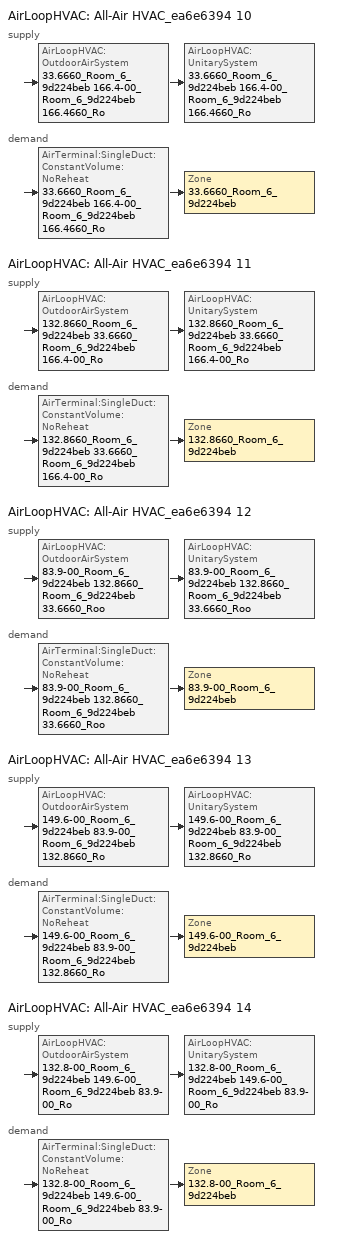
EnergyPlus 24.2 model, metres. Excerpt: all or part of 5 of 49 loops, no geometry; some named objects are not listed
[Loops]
AirLoopHVAC 'All-Air HVAC_ea6e6394 10'
 supply: AirLoopHVAC:OutdoorAirSystem '33.6660_Room_6_9d224beb 166.4-00_Room_6_9d224beb 166.4660_Room_6_9d224beb 116660_Room_6_9d224beb 000_Room_6_9d224beb 183.1-00_Room_6_9d224beb 199.9-00_Room_6_9d224beb 67.1660_Room_6_9d224beb 50.4-00_Room_6_9d224beb 199.9660_Room_6_9d224beb 33.6-00_Room_6_9d224beb PSZ-AC OA System' > AirLoopHVAC:UnitarySystem '33.6660_Room_6_9d224beb 166.4-00_Room_6_9d224beb 166.4660_Room_6_9d224beb 116660_Room_6_9d224beb 000_Room_6_9d224beb 183.1-00_Room_6_9d224beb 199.9-00_Room_6_9d224beb 67.1660_Room_6_9d224beb 50.4-00_Room_6_9d224beb 199.9660_Room_6_9d224beb 33.6-00_Room_6_9d224beb PSZ-AC Unitary AC'
 demand: AirTerminal:SingleDuct:ConstantVolume:NoReheat '33.6660_Room_6_9d224beb 166.4-00_Room_6_9d224beb 166.4660_Room_6_9d224beb 116660_Room_6_9d224beb 000_Room_6_9d224beb 183.1-00_Room_6_9d224beb 199.9-00_Room_6_9d224beb 67.1660_Room_6_9d224beb 50.4-00_Room_6_9d224beb 199.9660_Room_6_9d224beb 33.6-00_Room_6_9d224beb PSZ-AC Diffuser' > Zone '33.6660_Room_6_9d224beb'
AirLoopHVAC 'All-Air HVAC_ea6e6394 11'
 supply: AirLoopHVAC:OutdoorAirSystem '132.8660_Room_6_9d224beb 33.6660_Room_6_9d224beb 166.4-00_Room_6_9d224beb 166.4660_Room_6_9d224beb 116660_Room_6_9d224beb 000_Room_6_9d224beb 183.1-00_Room_6_9d224beb 199.9-00_Room_6_9d224beb 67.1660_Room_6_9d224beb 50.4-00_Room_6_9d224beb 199.9660_Room_6_9d224beb 33.6-00_Room_6_9d224beb PSZ-AC OA System' > AirLoopHVAC:UnitarySystem '132.8660_Room_6_9d224beb 33.6660_Room_6_9d224beb 166.4-00_Room_6_9d224beb 166.4660_Room_6_9d224beb 116660_Room_6_9d224beb 000_Room_6_9d224beb 183.1-00_Room_6_9d224beb 199.9-00_Room_6_9d224beb 67.1660_Room_6_9d224beb 50.4-00_Room_6_9d224beb 199.9660_Room_6_9d224beb 33.6-00_Room_6_9d224beb PSZ-AC Unitary AC'
 demand: AirTerminal:SingleDuct:ConstantVolume:NoReheat '132.8660_Room_6_9d224beb 33.6660_Room_6_9d224beb 166.4-00_Room_6_9d224beb 166.4660_Room_6_9d224beb 116660_Room_6_9d224beb 000_Room_6_9d224beb 183.1-00_Room_6_9d224beb 199.9-00_Room_6_9d224beb 67.1660_Room_6_9d224beb 50.4-00_Room_6_9d224beb 199.9660_Room_6_9d224beb 33.6-00_Room_6_9d224beb PSZ-AC Diffuser' > Zone '132.8660_Room_6_9d224beb'
AirLoopHVAC 'All-Air HVAC_ea6e6394 12'
 supply: AirLoopHVAC:OutdoorAirSystem '83.9-00_Room_6_9d224beb 132.8660_Room_6_9d224beb 33.6660_Room_6_9d224beb 166.4-00_Room_6_9d224beb 166.4660_Room_6_9d224beb 116660_Room_6_9d224beb 000_Room_6_9d224beb 183.1-00_Room_6_9d224beb 199.9-00_Room_6_9d224beb 67.1660_Room_6_9d224beb 50.4-00_Room_6_9d224beb 199.9660_Room_6_9d224beb 33.6-00_Room_6_9d224beb PSZ-AC OA System' > AirLoopHVAC:UnitarySystem '83.9-00_Room_6_9d224beb 132.8660_Room_6_9d224beb 33.6660_Room_6_9d224beb 166.4-00_Room_6_9d224beb 166.4660_Room_6_9d224beb 116660_Room_6_9d224beb 000_Room_6_9d224beb 183.1-00_Room_6_9d224beb 199.9-00_Room_6_9d224beb 67.1660_Room_6_9d224beb 50.4-00_Room_6_9d224beb 199.9660_Room_6_9d224beb 33.6-00_Room_6_9d224beb PSZ-AC Unitary AC'
 demand: AirTerminal:SingleDuct:ConstantVolume:NoReheat '83.9-00_Room_6_9d224beb 132.8660_Room_6_9d224beb 33.6660_Room_6_9d224beb 166.4-00_Room_6_9d224beb 166.4660_Room_6_9d224beb 116660_Room_6_9d224beb 000_Room_6_9d224beb 183.1-00_Room_6_9d224beb 199.9-00_Room_6_9d224beb 67.1660_Room_6_9d224beb 50.4-00_Room_6_9d224beb 199.9660_Room_6_9d224beb 33.6-00_Room_6_9d224beb PSZ-AC Diffuser' > Zone '83.9-00_Room_6_9d224beb'
AirLoopHVAC 'All-Air HVAC_ea6e6394 13'
 supply: AirLoopHVAC:OutdoorAirSystem '149.6-00_Room_6_9d224beb 83.9-00_Room_6_9d224beb 132.8660_Room_6_9d224beb 33.6660_Room_6_9d224beb 166.4-00_Room_6_9d224beb 166.4660_Room_6_9d224beb 116660_Room_6_9d224beb 000_Room_6_9d224beb 183.1-00_Room_6_9d224beb 199.9-00_Room_6_9d224beb 67.1660_Room_6_9d224beb 50.4-00_Room_6_9d224beb 199.9660_Room_6_9d224beb 33.6-00_Room_6_9d224beb PSZ-AC OA System' > AirLoopHVAC:UnitarySystem '149.6-00_Room_6_9d224beb 83.9-00_Room_6_9d224beb 132.8660_Room_6_9d224beb 33.6660_Room_6_9d224beb 166.4-00_Room_6_9d224beb 166.4660_Room_6_9d224beb 116660_Room_6_9d224beb 000_Room_6_9d224beb 183.1-00_Room_6_9d224beb 199.9-00_Room_6_9d224beb 67.1660_Room_6_9d224beb 50.4-00_Room_6_9d224beb 199.9660_Room_6_9d224beb 33.6-00_Room_6_9d224beb PSZ-AC Unitary AC'
 demand: AirTerminal:SingleDuct:ConstantVolume:NoReheat '149.6-00_Room_6_9d224beb 83.9-00_Room_6_9d224beb 132.8660_Room_6_9d224beb 33.6660_Room_6_9d224beb 166.4-00_Room_6_9d224beb 166.4660_Room_6_9d224beb 116660_Room_6_9d224beb 000_Room_6_9d224beb 183.1-00_Room_6_9d224beb 199.9-00_Room_6_9d224beb 67.1660_Room_6_9d224beb 50.4-00_Room_6_9d224beb 199.9660_Room_6_9d224beb 33.6-00_Room_6_9d224beb PSZ-AC Diffuser' > Zone '149.6-00_Room_6_9d224beb'
AirLoopHVAC 'All-Air HVAC_ea6e6394 14'
 supply: AirLoopHVAC:OutdoorAirSystem '132.8-00_Room_6_9d224beb 149.6-00_Room_6_9d224beb 83.9-00_Room_6_9d224beb 132.8660_Room_6_9d224beb 33.6660_Room_6_9d224beb 166.4-00_Room_6_9d224beb 166.4660_Room_6_9d224beb 116660_Room_6_9d224beb 000_Room_6_9d224beb 183.1-00_Room_6_9d224beb 199.9-00_Room_6_9d224beb 67.1660_Room_6_9d224beb 50.4-00_Room_6_9d224beb 199.9660_Room_6_9d224beb 33.6-00_Room_6_9d224beb PSZ-AC OA System' > AirLoopHVAC:UnitarySystem '132.8-00_Room_6_9d224beb 149.6-00_Room_6_9d224beb 83.9-00_Room_6_9d224beb 132.8660_Room_6_9d224beb 33.6660_Room_6_9d224beb 166.4-00_Room_6_9d224beb 166.4660_Room_6_9d224beb 116660_Room_6_9d224beb 000_Room_6_9d224beb 183.1-00_Room_6_9d224beb 199.9-00_Room_6_9d224beb 67.1660_Room_6_9d224beb 50.4-00_Room_6_9d224beb 199.9660_Room_6_9d224beb 33.6-00_Room_6_9d224beb PSZ-AC Unitary AC'
 demand: AirTerminal:SingleDuct:ConstantVolume:NoReheat '132.8-00_Room_6_9d224beb 149.6-00_Room_6_9d224beb 83.9-00_Room_6_9d224beb 132.8660_Room_6_9d224beb 33.6660_Room_6_9d224beb 166.4-00_Room_6_9d224beb 166.4660_Room_6_9d224beb 116660_Room_6_9d224beb 000_Room_6_9d224beb 183.1-00_Room_6_9d224beb 199.9-00_Room_6_9d224beb 67.1660_Room_6_9d224beb 50.4-00_Room_6_9d224beb 199.9660_Room_6_9d224beb 33.6-00_Room_6_9d224beb PSZ-AC Diffuser' > Zone '132.8-00_Room_6_9d224beb'
[ZoneControl:Thermostat] Temperature Difference Between Cutout And Setpoint {deltaC}=0
Name | Zone or ZoneList | Control Type Schedule | Control 1
132.8-00_Room_6_9d224beb Thermostat | 132.8-00_Room_6_9d224beb | 132.8-00_Room_6_9d224beb Thermostat Schedule | Setpoint_bbafeea7..132.8-00_Room_6_9d224beb
132.8660_Room_6_9d224beb Thermostat | 132.8660_Room_6_9d224beb | 132.8660_Room_6_9d224beb Thermostat Schedule | Setpoint_bbafeea7..132.8660_Room_6_9d224beb
149.6-00_Room_6_9d224beb Thermostat | 149.6-00_Room_6_9d224beb | 149.6-00_Room_6_9d224beb Thermostat Schedule | Setpoint_bbafeea7..149.6-00_Room_6_9d224beb
33.6660_Room_6_9d224beb Thermostat | 33.6660_Room_6_9d224beb | 33.6660_Room_6_9d224beb Thermostat Schedule | Setpoint_bbafeea7..33.6660_Room_6_9d224beb
83.9-00_Room_6_9d224beb Thermostat | 83.9-00_Room_6_9d224beb | 83.9-00_Room_6_9d224beb Thermostat Schedule | Setpoint_bbafeea7..83.9-00_Room_6_9d224beb
[ThermostatSetpoint:DualSetpoint] Heating Setpoint Temperature Schedule=17_heating_sch; Cooling Setpoint Temperature Schedule=17_cooling_sch
Setpoint_bbafeea7..132.8-00_Room_6_9d224beb; Setpoint_bbafeea7..132.8660_Room_6_9d224beb; Setpoint_bbafeea7..149.6-00_Room_6_9d224beb; Setpoint_bbafeea7..33.6660_Room_6_9d224beb; Setpoint_bbafeea7..83.9-00_Room_6_9d224beb
[AirTerminal:SingleDuct:ConstantVolume:NoReheat] Availability Schedule=Always On Discrete; Maximum Air Flow Rate {m3/s}=AutoSize
132.8-00_Room_6_9d224beb 149.6-00_Room_6_9d224beb 83.9-00_Room_6_9d224beb 132.8660_Room_6_9d224beb 33.6660_Room_6_9d224beb 166.4-00_Room_6_9d224beb 166.4660_Room_6_9d224beb 116660_Room_6_9d224beb 000_Room_6_9d224beb 183.1-00_Room_6_9d224beb 199.9-00_Room_6_9d224beb 67.1660_Room_6_9d224beb 50.4-00_Room_6_9d224beb 199.9660_Room_6_9d224beb 33.6-00_Room_6_9d224beb PSZ-AC Diffuser; 132.8660_Room_6_9d224beb 33.6660_Room_6_9d224beb 166.4-00_Room_6_9d224beb 166.4660_Room_6_9d224beb 116660_Room_6_9d224beb 000_Room_6_9d224beb 183.1-00_Room_6_9d224beb 199.9-00_Room_6_9d224beb 67.1660_Room_6_9d224beb 50.4-00_Room_6_9d224beb 199.9660_Room_6_9d224beb 33.6-00_Room_6_9d224beb PSZ-AC Diffuser; 149.6-00_Room_6_9d224beb 83.9-00_Room_6_9d224beb 132.8660_Room_6_9d224beb 33.6660_Room_6_9d224beb 166.4-00_Room_6_9d224beb 166.4660_Room_6_9d224beb 116660_Room_6_9d224beb 000_Room_6_9d224beb 183.1-00_Room_6_9d224beb 199.9-00_Room_6_9d224beb 67.1660_Room_6_9d224beb 50.4-00_Room_6_9d224beb 199.9660_Room_6_9d224beb 33.6-00_Room_6_9d224beb PSZ-AC Diffuser; 33.6660_Room_6_9d224beb 166.4-00_Room_6_9d224beb 166.4660_Room_6_9d224beb 116660_Room_6_9d224beb 000_Room_6_9d224beb 183.1-00_Room_6_9d224beb 199.9-00_Room_6_9d224beb 67.1660_Room_6_9d224beb 50.4-00_Room_6_9d224beb 199.9660_Room_6_9d224beb 33.6-00_Room_6_9d224beb PSZ-AC Diffuser; 83.9-00_Room_6_9d224beb 132.8660_Room_6_9d224beb 33.6660_Room_6_9d224beb 166.4-00_Room_6_9d224beb 166.4660_Room_6_9d224beb 116660_Room_6_9d224beb 000_Room_6_9d224beb 183.1-00_Room_6_9d224beb 199.9-00_Room_6_9d224beb 67.1660_Room_6_9d224beb 50.4-00_Room_6_9d224beb 199.9660_Room_6_9d224beb 33.6-00_Room_6_9d224beb PSZ-AC Diffuser
[Zone equipment]
132.8-00_Room_6_9d224beb: 132.8-00_Room_6_9d224beb 149.6-00_Room_6_9d224beb 83.9-00_Room_6_9d224beb 132.8660_Room_6_9d224beb 33.6660_Room_6_9d224beb 166.4-00_Room_6_9d224beb 166.4660_Room_6_9d224beb 116660_Room_6_9d224beb 000_Room_6_9d224beb 183.1-00_Room_6_9d224beb 199.9-00_Room_6_9d224beb 67.1660_Room_6_9d224beb 50.4-00_Room_6_9d224beb 199.9660_Room_6_9d224beb 33.6-00_Room_6_9d224beb PSZ-AC Diffuser
132.8660_Room_6_9d224beb: 132.8660_Room_6_9d224beb 33.6660_Room_6_9d224beb 166.4-00_Room_6_9d224beb 166.4660_Room_6_9d224beb 116660_Room_6_9d224beb 000_Room_6_9d224beb 183.1-00_Room_6_9d224beb 199.9-00_Room_6_9d224beb 67.1660_Room_6_9d224beb 50.4-00_Room_6_9d224beb 199.9660_Room_6_9d224beb 33.6-00_Room_6_9d224beb PSZ-AC Diffuser
149.6-00_Room_6_9d224beb: 149.6-00_Room_6_9d224beb 83.9-00_Room_6_9d224beb 132.8660_Room_6_9d224beb 33.6660_Room_6_9d224beb 166.4-00_Room_6_9d224beb 166.4660_Room_6_9d224beb 116660_Room_6_9d224beb 000_Room_6_9d224beb 183.1-00_Room_6_9d224beb 199.9-00_Room_6_9d224beb 67.1660_Room_6_9d224beb 50.4-00_Room_6_9d224beb 199.9660_Room_6_9d224beb 33.6-00_Room_6_9d224beb PSZ-AC Diffuser
33.6660_Room_6_9d224beb: 33.6660_Room_6_9d224beb 166.4-00_Room_6_9d224beb 166.4660_Room_6_9d224beb 116660_Room_6_9d224beb 000_Room_6_9d224beb 183.1-00_Room_6_9d224beb 199.9-00_Room_6_9d224beb 67.1660_Room_6_9d224beb 50.4-00_Room_6_9d224beb 199.9660_Room_6_9d224beb 33.6-00_Room_6_9d224beb PSZ-AC Diffuser
83.9-00_Room_6_9d224beb: 83.9-00_Room_6_9d224beb 132.8660_Room_6_9d224beb 33.6660_Room_6_9d224beb 166.4-00_Room_6_9d224beb 166.4660_Room_6_9d224beb 116660_Room_6_9d224beb 000_Room_6_9d224beb 183.1-00_Room_6_9d224beb 199.9-00_Room_6_9d224beb 67.1660_Room_6_9d224beb 50.4-00_Room_6_9d224beb 199.9660_Room_6_9d224beb 33.6-00_Room_6_9d224beb PSZ-AC Diffuser
[Sizing:Zone] Zone Cooling Design Supply Air Temperature Input Method=SupplyAirTemperature; Zone Cooling Design Supply Air Temperature {C}=12.7778; Zone Cooling Design Supply Air Temperature Difference {deltaC}=11.11; Zone Heating Design Supply Air Temperature Input Method=SupplyAirTemperature; Zone Heating Design Supply Air Temperature {C}=50; Zone Heating Design Supply Air Temperature Difference {deltaC}=11.11; Zone Cooling Design Supply Air Humidity Ratio {kgWater/kgDryAir}=0.0085; Zone Heating Design Supply Air Humidity Ratio {kgWater/kgDryAir}=0.008; Cooling Design Air Flow Method=DesignDay; Cooling Design Air Flow Rate {m3/s}=0; Cooling Minimum Air Flow per Zone Floor Area {m3/s-m2}=0.000762; Cooling Minimum Air Flow {m3/s}=0; Cooling Minimum Air Flow Fraction=0; Heating Design Air Flow Method=DesignDay; Heating Design Air Flow Rate {m3/s}=0; Heating Maximum Air Flow per Zone Floor Area {m3/s-m2}=0.002032; Heating Maximum Air Flow {m3/s}=0.141576; Heating Maximum Air Flow Fraction=0.3; Account for Dedicated Outdoor Air System=No; Zone Load Sizing Method=Sensible Load Only No Latent Load; Zone Latent Cooling Design Supply Air Humidity Ratio Input Method=HumidityRatioDifference; Zone Cooling Design Supply Air Humidity Ratio Difference {kgWater/kgDryAir}=0.005; Zone Latent Heating Design Supply Air Humidity Ratio Input Method=HumidityRatioDifference; Zone Humidification Design Supply Air Humidity Ratio Difference {kgWater/kgDryAir}=0.005; Type of Space Sum to Use=Coincident
Name | Design Specification Outdoor Air Object
132.8-00_Room_6_9d224beb | 132.8-00_Room_6_9d224beb DSOA Space List
132.8660_Room_6_9d224beb | 132.8660_Room_6_9d224beb DSOA Space List
149.6-00_Room_6_9d224beb | 149.6-00_Room_6_9d224beb DSOA Space List
33.6660_Room_6_9d224beb | 33.6660_Room_6_9d224beb DSOA Space List
83.9-00_Room_6_9d224beb | 83.9-00_Room_6_9d224beb DSOA Space List
[Controller:MechanicalVentilation] Availability Schedule=D_ResNatVentOnCZ01_Yr; Demand Controlled Ventilation=No; System Outdoor Air Method=ZoneSum; Design Specification Outdoor Air Object Name 1=Ventilation_be4b2928
Name | Zone or ZoneList Name 1
Controller Mechanical Ventilation 15 | 132.8-00_Room_6_9d224beb
Controller Mechanical Ventilation 12 | 132.8660_Room_6_9d224beb
Controller Mechanical Ventilation 14 | 149.6-00_Room_6_9d224beb
Controller Mechanical Ventilation 11 | 33.6660_Room_6_9d224beb
Controller Mechanical Ventilation 13 | 83.9-00_Room_6_9d224beb
[DesignSpecification:OutdoorAir]
Ventilation_be4b2928: Outdoor Air Method=Sum; Outdoor Air Flow per Person {m3/s-person}=0; Outdoor Air Flow per Zone Floor Area {m3/s-m2}=0; Outdoor Air Flow per Zone {m3/s}=0.02831; Outdoor Air Flow Air Changes per Hour {1/hr}=0; Outdoor Air Schedule=D_ResNatVentOnCZ01_Yr
[DesignSpecification:OutdoorAir:SpaceList] Space Design Specification Outdoor Air Object Name 1=Ventilation_be4b2928
Name | Space Name 1
132.8-00_Room_6_9d224beb DSOA Space List | 132.8-00_Room_6_9d224beb_Space
132.8660_Room_6_9d224beb DSOA Space List | 132.8660_Room_6_9d224beb_Space
149.6-00_Room_6_9d224beb DSOA Space List | 149.6-00_Room_6_9d224beb_Space
33.6660_Room_6_9d224beb DSOA Space List | 33.6660_Room_6_9d224beb_Space
83.9-00_Room_6_9d224beb DSOA Space List | 83.9-00_Room_6_9d224beb_Space
[AirLoopHVAC] Design Supply Air Flow Rate {m3/s}=AutoSize; Design Return Air Flow Fraction of Supply Air Flow=1
All-Air HVAC_ea6e6394 10; All-Air HVAC_ea6e6394 11; All-Air HVAC_ea6e6394 12; All-Air HVAC_ea6e6394 13; All-Air HVAC_ea6e6394 14
[Sizing:System] Type of Load to Size On=Sensible; Design Outdoor Air Flow Rate {m3/s}=Autosize; Central Heating Maximum System Air Flow Ratio=1; Preheat Design Temperature {C}=7.22222; Preheat Design Humidity Ratio {kgWater/kgDryAir}=0.008; Precool Design Temperature {C}=12.7778; Precool Design Humidity Ratio {kgWater/kgDryAir}=0.008; Central Cooling Design Supply Air Temperature {C}=12.7778; Central Heating Design Supply Air Temperature {C}=50; Type of Zone Sum to Use=Coincident; 100% Outdoor Air in Cooling=No; 100% Outdoor Air in Heating=No; Central Cooling Design Supply Air Humidity Ratio {kgWater/kgDryAir}=0.0085; Central Heating Design Supply Air Humidity Ratio {kgWater/kgDryAir}=0.008; Cooling Supply Air Flow Rate Method=DesignDay; Cooling Supply Air Flow Rate {m3/s}=0; Cooling Supply Air Flow Rate Per Floor Area {m3/s-m2}=0.00996765; Cooling Fraction of Autosized Cooling Supply Air Flow Rate=1; Cooling Supply Air Flow Rate Per Unit Cooling Capacity {m3/s-W}=3.94755e-05; Heating Supply Air Flow Rate Method=DesignDay; Heating Supply Air Flow Rate {m3/s}=0; Heating Supply Air Flow Rate Per Floor Area {m3/s-m2}=0.00996765; Heating Fraction of Autosized Heating Supply Air Flow Rate=1; Heating Fraction of Autosized Cooling Supply Air Flow Rate=1; Heating Supply Air Flow Rate Per Unit Heating Capacity {m3/s-W}=3.15882e-05; System Outdoor Air Method=ZoneSum; Zone Maximum Outdoor Air Fraction=1; Cooling Design Capacity Method=CoolingDesignCapacity; Cooling Design Capacity {W}=Autosize; Cooling Design Capacity Per Floor Area {W/m2}=234.7; Fraction of Autosized Cooling Design Capacity=1; Heating Design Capacity Method=HeatingDesignCapacity; Heating Design Capacity {W}=Autosize; Heating Design Capacity Per Floor Area {W/m2}=157; Fraction of Autosized Heating Design Capacity=1; Central Cooling Capacity Control Method=OnOff; Occupant Diversity=Autosize
All-Air HVAC_ea6e6394 10; All-Air HVAC_ea6e6394 11; All-Air HVAC_ea6e6394 12; All-Air HVAC_ea6e6394 13; All-Air HVAC_ea6e6394 14
[Controller:OutdoorAir] Minimum Outdoor Air Flow Rate {m3/s}=Autosize; Maximum Outdoor Air Flow Rate {m3/s}=Autosize; Economizer Control Type=NoEconomizer; Economizer Control Action Type=ModulateFlow; Economizer Maximum Limit Dry-Bulb Temperature {C}=28; Economizer Maximum Limit Enthalpy {J/kg}=64000; Lockout Type=NoLockout; Minimum Limit Type=FixedMinimum; Minimum Outdoor Air Schedule=D_ResNatVentOnCZ01_Yr; High Humidity Control=No; High Humidity Outdoor Air Flow Ratio=1; Control High Indoor Humidity Based on Outdoor Humidity Ratio=Yes; Heat Recovery Bypass Control Type=BypassWhenWithinEconomizerLimits; Economizer Operation Staging=InterlockedWithMechanicalCooling
Name | Mechanical Ventilation Controller
33.6660_Room_6_9d224beb 166.4-00_Room_6_9d224beb 166.4660_Room_6_9d224beb 116660_Room_6_9d224beb 000_Room_6_9d224beb 183.1-00_Room_6_9d224beb 199.9-00_Room_6_9d224beb 67.1660_Room_6_9d224beb 50.4-00_Room_6_9d224beb 199.9660_Room_6_9d224beb 33.6-00_Room_6_9d224beb PSZ-AC OA System Controller | Controller Mechanical Ventilation 11
132.8660_Room_6_9d224beb 33.6660_Room_6_9d224beb 166.4-00_Room_6_9d224beb 166.4660_Room_6_9d224beb 116660_Room_6_9d224beb 000_Room_6_9d224beb 183.1-00_Room_6_9d224beb 199.9-00_Room_6_9d224beb 67.1660_Room_6_9d224beb 50.4-00_Room_6_9d224beb 199.9660_Room_6_9d224beb 33.6-00_Room_6_9d224beb PSZ-AC OA System Controller | Controller Mechanical Ventilation 12
83.9-00_Room_6_9d224beb 132.8660_Room_6_9d224beb 33.6660_Room_6_9d224beb 166.4-00_Room_6_9d224beb 166.4660_Room_6_9d224beb 116660_Room_6_9d224beb 000_Room_6_9d224beb 183.1-00_Room_6_9d224beb 199.9-00_Room_6_9d224beb 67.1660_Room_6_9d224beb 50.4-00_Room_6_9d224beb 199.9660_Room_6_9d224beb 33.6-00_Room_6_9d224beb PSZ-AC OA System Controller | Controller Mechanical Ventilation 13
149.6-00_Room_6_9d224beb 83.9-00_Room_6_9d224beb 132.8660_Room_6_9d224beb 33.6660_Room_6_9d224beb 166.4-00_Room_6_9d224beb 166.4660_Room_6_9d224beb 116660_Room_6_9d224beb 000_Room_6_9d224beb 183.1-00_Room_6_9d224beb 199.9-00_Room_6_9d224beb 67.1660_Room_6_9d224beb 50.4-00_Room_6_9d224beb 199.9660_Room_6_9d224beb 33.6-00_Room_6_9d224beb PSZ-AC OA System Controller | Controller Mechanical Ventilation 14
132.8-00_Room_6_9d224beb 149.6-00_Room_6_9d224beb 83.9-00_Room_6_9d224beb 132.8660_Room_6_9d224beb 33.6660_Room_6_9d224beb 166.4-00_Room_6_9d224beb 166.4660_Room_6_9d224beb 116660_Room_6_9d224beb 000_Room_6_9d224beb 183.1-00_Room_6_9d224beb 199.9-00_Room_6_9d224beb 67.1660_Room_6_9d224beb 50.4-00_Room_6_9d224beb 199.9660_Room_6_9d224beb 33.6-00_Room_6_9d224beb PSZ-AC OA System Controller | Controller Mechanical Ventilation 15
[SetpointManager:MixedAir] Control Variable=Temperature
Name | Setpoint Node or NodeList
All-Air HVAC_ea6e6394 10 Mixed Air Node OS Default SPM | All-Air HVAC_ea6e6394 10 Mixed Air Node
All-Air HVAC_ea6e6394 11 Mixed Air Node OS Default SPM | All-Air HVAC_ea6e6394 11 Mixed Air Node
All-Air HVAC_ea6e6394 12 Mixed Air Node OS Default SPM | All-Air HVAC_ea6e6394 12 Mixed Air Node
All-Air HVAC_ea6e6394 13 Mixed Air Node OS Default SPM | All-Air HVAC_ea6e6394 13 Mixed Air Node
All-Air HVAC_ea6e6394 14 Mixed Air Node OS Default SPM | All-Air HVAC_ea6e6394 14 Mixed Air Node
[AirLoopHVAC:UnitarySystem] Control Type=Load; Dehumidification Control Type=None; Availability Schedule=Always On Discrete; Fan Placement=DrawThrough; Supply Air Fan Operating Mode Schedule=Always On Discrete; DX Heating Coil Sizing Ratio=1; Use DOAS DX Cooling Coil=No; Minimum Supply Air Temperature {C}=2; Latent Load Control=SensibleOnlyLoadControl; Cooling Supply Air Flow Rate Method=SupplyAirFlowRate; Cooling Supply Air Flow Rate {m3/s}=Autosize; Heating Supply Air Flow Rate Method=SupplyAirFlowRate; Heating Supply Air Flow Rate {m3/s}=Autosize; No Load Supply Air Flow Rate Method=None; No Load Supply Air Flow Rate Control Set To Low Speed=Yes; Maximum Supply Air Temperature {C}=80; Maximum Outdoor Dry-Bulb Temperature for Supplemental Heater Operation {C}=21; Ancillary On-Cycle Electric Power {W}=0; Ancillary Off-Cycle Electric Power {W}=0
Name | Controlling Zone or Thermostat Location | Supply Fan | Heating Coil | Cooling Coil | Supplemental Heating Coil
33.6660_Room_6_9d224beb 166.4-00_Room_6_9d224beb 166.4660_Room_6_9d224beb 116660_Room_6_9d224beb 000_Room_6_9d224beb 183.1-00_Room_6_9d224beb 199.9-00_Room_6_9d224beb 67.1660_Room_6_9d224beb 50.4-00_Room_6_9d224beb 199.9660_Room_6_9d224beb 33.6-00_Room_6_9d224beb PSZ-AC Unitary AC | 33.6660_Room_6_9d224beb | 33.6660_Room_6_9d224beb 166.4-00_Room_6_9d224beb 166.4660_Room_6_9d224beb 116660_Room_6_9d224beb 000_Room_6_9d224beb 183.1-00_Room_6_9d224beb 199.9-00_Room_6_9d224beb 67.1660_Room_6_9d224beb 50.4-00_Room_6_9d224beb 199.9660_Room_6_9d224beb 33.6-00_Room_6_9d224beb PSZ-AC Fan | 33.6660_Room_6_9d224beb 166.4-00_Room_6_9d224beb 166.4660_Room_6_9d224beb 116660_Room_6_9d224beb 000_Room_6_9d224beb 183.1-00_Room_6_9d224beb 199.9-00_Room_6_9d224beb 67.1660_Room_6_9d224beb 50.4-00_Room_6_9d224beb 199.9660_Room_6_9d224beb 33.6-00_Room_6_9d224beb PSZ-AC Electric Htg Coil | 33.6660_Room_6_9d224beb 166.4-00_Room_6_9d224beb 166.4660_Room_6_9d224beb 116660_Room_6_9d224beb 000_Room_6_9d224beb 183.1-00_Room_6_9d224beb 199.9-00_Room_6_9d224beb 67.1660_Room_6_9d224beb 50.4-00_Room_6_9d224beb 199.9660_Room_6_9d224beb 33.6-00_Room_6_9d224beb PSZ-AC 1spd DX AC Clg Coil | 33.6660_Room_6_9d224beb 166.4-00_Room_6_9d224beb 166.4660_Room_6_9d224beb 116660_Room_6_9d224beb 000_Room_6_9d224beb 183.1-00_Room_6_9d224beb 199.9-00_Room_6_9d224beb 67.1660_Room_6_9d224beb 50.4-00_Room_6_9d224beb 199.9660_Room_6_9d224beb 33.6-00_Room_6_9d224beb PSZ-AC No Heat
132.8660_Room_6_9d224beb 33.6660_Room_6_9d224beb 166.4-00_Room_6_9d224beb 166.4660_Room_6_9d224beb 116660_Room_6_9d224beb 000_Room_6_9d224beb 183.1-00_Room_6_9d224beb 199.9-00_Room_6_9d224beb 67.1660_Room_6_9d224beb 50.4-00_Room_6_9d224beb 199.9660_Room_6_9d224beb 33.6-00_Room_6_9d224beb PSZ-AC Unitary AC | 132.8660_Room_6_9d224beb | 132.8660_Room_6_9d224beb 33.6660_Room_6_9d224beb 166.4-00_Room_6_9d224beb 166.4660_Room_6_9d224beb 116660_Room_6_9d224beb 000_Room_6_9d224beb 183.1-00_Room_6_9d224beb 199.9-00_Room_6_9d224beb 67.1660_Room_6_9d224beb 50.4-00_Room_6_9d224beb 199.9660_Room_6_9d224beb 33.6-00_Room_6_9d224beb PSZ-AC Fan | 132.8660_Room_6_9d224beb 33.6660_Room_6_9d224beb 166.4-00_Room_6_9d224beb 166.4660_Room_6_9d224beb 116660_Room_6_9d224beb 000_Room_6_9d224beb 183.1-00_Room_6_9d224beb 199.9-00_Room_6_9d224beb 67.1660_Room_6_9d224beb 50.4-00_Room_6_9d224beb 199.9660_Room_6_9d224beb 33.6-00_Room_6_9d224beb PSZ-AC Electric Htg Coil | 132.8660_Room_6_9d224beb 33.6660_Room_6_9d224beb 166.4-00_Room_6_9d224beb 166.4660_Room_6_9d224beb 116660_Room_6_9d224beb 000_Room_6_9d224beb 183.1-00_Room_6_9d224beb 199.9-00_Room_6_9d224beb 67.1660_Room_6_9d224beb 50.4-00_Room_6_9d224beb 199.9660_Room_6_9d224beb 33.6-00_Room_6_9d224beb PSZ-AC 1spd DX AC Clg Coil | 132.8660_Room_6_9d224beb 33.6660_Room_6_9d224beb 166.4-00_Room_6_9d224beb 166.4660_Room_6_9d224beb 116660_Room_6_9d224beb 000_Room_6_9d224beb 183.1-00_Room_6_9d224beb 199.9-00_Room_6_9d224beb 67.1660_Room_6_9d224beb 50.4-00_Room_6_9d224beb 199.9660_Room_6_9d224beb 33.6-00_Room_6_9d224beb PSZ-AC No Heat
83.9-00_Room_6_9d224beb 132.8660_Room_6_9d224beb 33.6660_Room_6_9d224beb 166.4-00_Room_6_9d224beb 166.4660_Room_6_9d224beb 116660_Room_6_9d224beb 000_Room_6_9d224beb 183.1-00_Room_6_9d224beb 199.9-00_Room_6_9d224beb 67.1660_Room_6_9d224beb 50.4-00_Room_6_9d224beb 199.9660_Room_6_9d224beb 33.6-00_Room_6_9d224beb PSZ-AC Unitary AC | 83.9-00_Room_6_9d224beb | 83.9-00_Room_6_9d224beb 132.8660_Room_6_9d224beb 33.6660_Room_6_9d224beb 166.4-00_Room_6_9d224beb 166.4660_Room_6_9d224beb 116660_Room_6_9d224beb 000_Room_6_9d224beb 183.1-00_Room_6_9d224beb 199.9-00_Room_6_9d224beb 67.1660_Room_6_9d224beb 50.4-00_Room_6_9d224beb 199.9660_Room_6_9d224beb 33.6-00_Room_6_9d224beb PSZ-AC Fan | 83.9-00_Room_6_9d224beb 132.8660_Room_6_9d224beb 33.6660_Room_6_9d224beb 166.4-00_Room_6_9d224beb 166.4660_Room_6_9d224beb 116660_Room_6_9d224beb 000_Room_6_9d224beb 183.1-00_Room_6_9d224beb 199.9-00_Room_6_9d224beb 67.1660_Room_6_9d224beb 50.4-00_Room_6_9d224beb 199.9660_Room_6_9d224beb 33.6-00_Room_6_9d224beb PSZ-AC Electric Htg Coil | 83.9-00_Room_6_9d224beb 132.8660_Room_6_9d224beb 33.6660_Room_6_9d224beb 166.4-00_Room_6_9d224beb 166.4660_Room_6_9d224beb 116660_Room_6_9d224beb 000_Room_6_9d224beb 183.1-00_Room_6_9d224beb 199.9-00_Room_6_9d224beb 67.1660_Room_6_9d224beb 50.4-00_Room_6_9d224beb 199.9660_Room_6_9d224beb 33.6-00_Room_6_9d224beb PSZ-AC 1spd DX AC Clg Coil | 83.9-00_Room_6_9d224beb 132.8660_Room_6_9d224beb 33.6660_Room_6_9d224beb 166.4-00_Room_6_9d224beb 166.4660_Room_6_9d224beb 116660_Room_6_9d224beb 000_Room_6_9d224beb 183.1-00_Room_6_9d224beb 199.9-00_Room_6_9d224beb 67.1660_Room_6_9d224beb 50.4-00_Room_6_9d224beb 199.9660_Room_6_9d224beb 33.6-00_Room_6_9d224beb PSZ-AC No Heat
149.6-00_Room_6_9d224beb 83.9-00_Room_6_9d224beb 132.8660_Room_6_9d224beb 33.6660_Room_6_9d224beb 166.4-00_Room_6_9d224beb 166.4660_Room_6_9d224beb 116660_Room_6_9d224beb 000_Room_6_9d224beb 183.1-00_Room_6_9d224beb 199.9-00_Room_6_9d224beb 67.1660_Room_6_9d224beb 50.4-00_Room_6_9d224beb 199.9660_Room_6_9d224beb 33.6-00_Room_6_9d224beb PSZ-AC Unitary AC | 149.6-00_Room_6_9d224beb | 149.6-00_Room_6_9d224beb 83.9-00_Room_6_9d224beb 132.8660_Room_6_9d224beb 33.6660_Room_6_9d224beb 166.4-00_Room_6_9d224beb 166.4660_Room_6_9d224beb 116660_Room_6_9d224beb 000_Room_6_9d224beb 183.1-00_Room_6_9d224beb 199.9-00_Room_6_9d224beb 67.1660_Room_6_9d224beb 50.4-00_Room_6_9d224beb 199.9660_Room_6_9d224beb 33.6-00_Room_6_9d224beb PSZ-AC Fan | 149.6-00_Room_6_9d224beb 83.9-00_Room_6_9d224beb 132.8660_Room_6_9d224beb 33.6660_Room_6_9d224beb 166.4-00_Room_6_9d224beb 166.4660_Room_6_9d224beb 116660_Room_6_9d224beb 000_Room_6_9d224beb 183.1-00_Room_6_9d224beb 199.9-00_Room_6_9d224beb 67.1660_Room_6_9d224beb 50.4-00_Room_6_9d224beb 199.9660_Room_6_9d224beb 33.6-00_Room_6_9d224beb PSZ-AC Electric Htg Coil | 149.6-00_Room_6_9d224beb 83.9-00_Room_6_9d224beb 132.8660_Room_6_9d224beb 33.6660_Room_6_9d224beb 166.4-00_Room_6_9d224beb 166.4660_Room_6_9d224beb 116660_Room_6_9d224beb 000_Room_6_9d224beb 183.1-00_Room_6_9d224beb 199.9-00_Room_6_9d224beb 67.1660_Room_6_9d224beb 50.4-00_Room_6_9d224beb 199.9660_Room_6_9d224beb 33.6-00_Room_6_9d224beb PSZ-AC 1spd DX AC Clg Coil | 149.6-00_Room_6_9d224beb 83.9-00_Room_6_9d224beb 132.8660_Room_6_9d224beb 33.6660_Room_6_9d224beb 166.4-00_Room_6_9d224beb 166.4660_Room_6_9d224beb 116660_Room_6_9d224beb 000_Room_6_9d224beb 183.1-00_Room_6_9d224beb 199.9-00_Room_6_9d224beb 67.1660_Room_6_9d224beb 50.4-00_Room_6_9d224beb 199.9660_Room_6_9d224beb 33.6-00_Room_6_9d224beb PSZ-AC No Heat
132.8-00_Room_6_9d224beb 149.6-00_Room_6_9d224beb 83.9-00_Room_6_9d224beb 132.8660_Room_6_9d224beb 33.6660_Room_6_9d224beb 166.4-00_Room_6_9d224beb 166.4660_Room_6_9d224beb 116660_Room_6_9d224beb 000_Room_6_9d224beb 183.1-00_Room_6_9d224beb 199.9-00_Room_6_9d224beb 67.1660_Room_6_9d224beb 50.4-00_Room_6_9d224beb 199.9660_Room_6_9d224beb 33.6-00_Room_6_9d224beb PSZ-AC Unitary AC | 132.8-00_Room_6_9d224beb | 132.8-00_Room_6_9d224beb 149.6-00_Room_6_9d224beb 83.9-00_Room_6_9d224beb 132.8660_Room_6_9d224beb 33.6660_Room_6_9d224beb 166.4-00_Room_6_9d224beb 166.4660_Room_6_9d224beb 116660_Room_6_9d224beb 000_Room_6_9d224beb 183.1-00_Room_6_9d224beb 199.9-00_Room_6_9d224beb 67.1660_Room_6_9d224beb 50.4-00_Room_6_9d224beb 199.9660_Room_6_9d224beb 33.6-00_Room_6_9d224beb PSZ-AC Fan | 132.8-00_Room_6_9d224beb 149.6-00_Room_6_9d224beb 83.9-00_Room_6_9d224beb 132.8660_Room_6_9d224beb 33.6660_Room_6_9d224beb 166.4-00_Room_6_9d224beb 166.4660_Room_6_9d224beb 116660_Room_6_9d224beb 000_Room_6_9d224beb 183.1-00_Room_6_9d224beb 199.9-00_Room_6_9d224beb 67.1660_Room_6_9d224beb 50.4-00_Room_6_9d224beb 199.9660_Room_6_9d224beb 33.6-00_Room_6_9d224beb PSZ-AC Electric Htg Coil | 132.8-00_Room_6_9d224beb 149.6-00_Room_6_9d224beb 83.9-00_Room_6_9d224beb 132.8660_Room_6_9d224beb 33.6660_Room_6_9d224beb 166.4-00_Room_6_9d224beb 166.4660_Room_6_9d224beb 116660_Room_6_9d224beb 000_Room_6_9d224beb 183.1-00_Room_6_9d224beb 199.9-00_Room_6_9d224beb 67.1660_Room_6_9d224beb 50.4-00_Room_6_9d224beb 199.9660_Room_6_9d224beb 33.6-00_Room_6_9d224beb PSZ-AC 1spd DX AC Clg Coil | 132.8-00_Room_6_9d224beb 149.6-00_Room_6_9d224beb 83.9-00_Room_6_9d224beb 132.8660_Room_6_9d224beb 33.6660_Room_6_9d224beb 166.4-00_Room_6_9d224beb 166.4660_Room_6_9d224beb 116660_Room_6_9d224beb 000_Room_6_9d224beb 183.1-00_Room_6_9d224beb 199.9-00_Room_6_9d224beb 67.1660_Room_6_9d224beb 50.4-00_Room_6_9d224beb 199.9660_Room_6_9d224beb 33.6-00_Room_6_9d224beb PSZ-AC No Heat
[Fan:OnOff] Availability Schedule=Always On Discrete; Fan Total Efficiency=0.54; Pressure Rise {Pa}=622.099; Maximum Flow Rate {m3/s}=Autosize; Motor Efficiency=0.9; Motor In Airstream Fraction=1
Name | Fan Power Ratio Function of Speed Ratio Curve | Fan Efficiency Ratio Function of Speed Ratio Curve
33.6660_Room_6_9d224beb 166.4-00_Room_6_9d224beb 166.4660_Room_6_9d224beb 116660_Room_6_9d224beb 000_Room_6_9d224beb 183.1-00_Room_6_9d224beb 199.9-00_Room_6_9d224beb 67.1660_Room_6_9d224beb 50.4-00_Room_6_9d224beb 199.9660_Room_6_9d224beb 33.6-00_Room_6_9d224beb PSZ-AC Fan | Fan On Off Power Curve 10 | Fan On Off Efficiency Curve 10
132.8660_Room_6_9d224beb 33.6660_Room_6_9d224beb 166.4-00_Room_6_9d224beb 166.4660_Room_6_9d224beb 116660_Room_6_9d224beb 000_Room_6_9d224beb 183.1-00_Room_6_9d224beb 199.9-00_Room_6_9d224beb 67.1660_Room_6_9d224beb 50.4-00_Room_6_9d224beb 199.9660_Room_6_9d224beb 33.6-00_Room_6_9d224beb PSZ-AC Fan | Fan On Off Power Curve 11 | Fan On Off Efficiency Curve 11
83.9-00_Room_6_9d224beb 132.8660_Room_6_9d224beb 33.6660_Room_6_9d224beb 166.4-00_Room_6_9d224beb 166.4660_Room_6_9d224beb 116660_Room_6_9d224beb 000_Room_6_9d224beb 183.1-00_Room_6_9d224beb 199.9-00_Room_6_9d224beb 67.1660_Room_6_9d224beb 50.4-00_Room_6_9d224beb 199.9660_Room_6_9d224beb 33.6-00_Room_6_9d224beb PSZ-AC Fan | Fan On Off Power Curve 12 | Fan On Off Efficiency Curve 12
149.6-00_Room_6_9d224beb 83.9-00_Room_6_9d224beb 132.8660_Room_6_9d224beb 33.6660_Room_6_9d224beb 166.4-00_Room_6_9d224beb 166.4660_Room_6_9d224beb 116660_Room_6_9d224beb 000_Room_6_9d224beb 183.1-00_Room_6_9d224beb 199.9-00_Room_6_9d224beb 67.1660_Room_6_9d224beb 50.4-00_Room_6_9d224beb 199.9660_Room_6_9d224beb 33.6-00_Room_6_9d224beb PSZ-AC Fan | Fan On Off Power Curve 13 | Fan On Off Efficiency Curve 13
132.8-00_Room_6_9d224beb 149.6-00_Room_6_9d224beb 83.9-00_Room_6_9d224beb 132.8660_Room_6_9d224beb 33.6660_Room_6_9d224beb 166.4-00_Room_6_9d224beb 166.4660_Room_6_9d224beb 116660_Room_6_9d224beb 000_Room_6_9d224beb 183.1-00_Room_6_9d224beb 199.9-00_Room_6_9d224beb 67.1660_Room_6_9d224beb 50.4-00_Room_6_9d224beb 199.9660_Room_6_9d224beb 33.6-00_Room_6_9d224beb PSZ-AC Fan | Fan On Off Power Curve 14 | Fan On Off Efficiency Curve 14
[Coil:Heating:Electric] Efficiency=1
Name | Availability Schedule | Nominal Capacity {W}
33.6660_Room_6_9d224beb 166.4-00_Room_6_9d224beb 166.4660_Room_6_9d224beb 116660_Room_6_9d224beb 000_Room_6_9d224beb 183.1-00_Room_6_9d224beb 199.9-00_Room_6_9d224beb 67.1660_Room_6_9d224beb 50.4-00_Room_6_9d224beb 199.9660_Room_6_9d224beb 33.6-00_Room_6_9d224beb PSZ-AC Electric Htg Coil; 132.8660_Room_6_9d224beb 33.6660_Room_6_9d224beb 166.4-00_Room_6_9d224beb 166.4660_Room_6_9d224beb 116660_Room_6_9d224beb 000_Room_6_9d224beb 183.1-00_Room_6_9d224beb 199.9-00_Room_6_9d224beb 67.1660_Room_6_9d224beb 50.4-00_Room_6_9d224beb 199.9660_Room_6_9d224beb 33.6-00_Room_6_9d224beb PSZ-AC Electric Htg Coil; 83.9-00_Room_6_9d224beb 132.8660_Room_6_9d224beb 33.6660_Room_6_9d224beb 166.4-00_Room_6_9d224beb 166.4660_Room_6_9d224beb 116660_Room_6_9d224beb 000_Room_6_9d224beb 183.1-00_Room_6_9d224beb 199.9-00_Room_6_9d224beb 67.1660_Room_6_9d224beb 50.4-00_Room_6_9d224beb 199.9660_Room_6_9d224beb 33.6-00_Room_6_9d224beb PSZ-AC Electric Htg Coil; 149.6-00_Room_6_9d224beb 83.9-00_Room_6_9d224beb 132.8660_Room_6_9d224beb 33.6660_Room_6_9d224beb 166.4-00_Room_6_9d224beb 166.4660_Room_6_9d224beb 116660_Room_6_9d224beb 000_Room_6_9d224beb 183.1-00_Room_6_9d224beb 199.9-00_Room_6_9d224beb 67.1660_Room_6_9d224beb 50.4-00_Room_6_9d224beb 199.9660_Room_6_9d224beb 33.6-00_Room_6_9d224beb PSZ-AC Electric Htg Coil; 132.8-00_Room_6_9d224beb 149.6-00_Room_6_9d224beb 83.9-00_Room_6_9d224beb 132.8660_Room_6_9d224beb 33.6660_Room_6_9d224beb 166.4-00_Room_6_9d224beb 166.4660_Room_6_9d224beb 116660_Room_6_9d224beb 000_Room_6_9d224beb 183.1-00_Room_6_9d224beb 199.9-00_Room_6_9d224beb 67.1660_Room_6_9d224beb 50.4-00_Room_6_9d224beb 199.9660_Room_6_9d224beb 33.6-00_Room_6_9d224beb PSZ-AC Electric Htg Coil | Always On Discrete | Autosize
33.6660_Room_6_9d224beb 166.4-00_Room_6_9d224beb 166.4660_Room_6_9d224beb 116660_Room_6_9d224beb 000_Room_6_9d224beb 183.1-00_Room_6_9d224beb 199.9-00_Room_6_9d224beb 67.1660_Room_6_9d224beb 50.4-00_Room_6_9d224beb 199.9660_Room_6_9d224beb 33.6-00_Room_6_9d224beb PSZ-AC No Heat; 132.8660_Room_6_9d224beb 33.6660_Room_6_9d224beb 166.4-00_Room_6_9d224beb 166.4660_Room_6_9d224beb 116660_Room_6_9d224beb 000_Room_6_9d224beb 183.1-00_Room_6_9d224beb 199.9-00_Room_6_9d224beb 67.1660_Room_6_9d224beb 50.4-00_Room_6_9d224beb 199.9660_Room_6_9d224beb 33.6-00_Room_6_9d224beb PSZ-AC No Heat; 83.9-00_Room_6_9d224beb 132.8660_Room_6_9d224beb 33.6660_Room_6_9d224beb 166.4-00_Room_6_9d224beb 166.4660_Room_6_9d224beb 116660_Room_6_9d224beb 000_Room_6_9d224beb 183.1-00_Room_6_9d224beb 199.9-00_Room_6_9d224beb 67.1660_Room_6_9d224beb 50.4-00_Room_6_9d224beb 199.9660_Room_6_9d224beb 33.6-00_Room_6_9d224beb PSZ-AC No Heat; 149.6-00_Room_6_9d224beb 83.9-00_Room_6_9d224beb 132.8660_Room_6_9d224beb 33.6660_Room_6_9d224beb 166.4-00_Room_6_9d224beb 166.4660_Room_6_9d224beb 116660_Room_6_9d224beb 000_Room_6_9d224beb 183.1-00_Room_6_9d224beb 199.9-00_Room_6_9d224beb 67.1660_Room_6_9d224beb 50.4-00_Room_6_9d224beb 199.9660_Room_6_9d224beb 33.6-00_Room_6_9d224beb PSZ-AC No Heat; 132.8-00_Room_6_9d224beb 149.6-00_Room_6_9d224beb 83.9-00_Room_6_9d224beb 132.8660_Room_6_9d224beb 33.6660_Room_6_9d224beb 166.4-00_Room_6_9d224beb 166.4660_Room_6_9d224beb 116660_Room_6_9d224beb 000_Room_6_9d224beb 183.1-00_Room_6_9d224beb 199.9-00_Room_6_9d224beb 67.1660_Room_6_9d224beb 50.4-00_Room_6_9d224beb 199.9660_Room_6_9d224beb 33.6-00_Room_6_9d224beb PSZ-AC No Heat | Always Off Discrete | 0
[Coil:Cooling:DX:SingleSpeed] Availability Schedule=Always On Discrete; Gross Rated Total Cooling Capacity {W}=Autosize; Gross Rated Sensible Heat Ratio=Autosize; Gross Rated Cooling COP {W/W}=3; Rated Air Flow Rate {m3/s}=Autosize; Rated Evaporator Fan Power Per Volume Flow Rate 2017 {W/(m3/s)}=773.3; Rated Evaporator Fan Power Per Volume Flow Rate 2023 {W/(m3/s)}=934.4; Minimum Outdoor Dry-Bulb Temperature for Compressor Operation {C}=-25; Nominal Time for Condensate Removal to Begin {s}=0; Ratio of Initial Moisture Evaporation Rate and Steady State Latent Capacity=0; Maximum Cycling Rate {cycles/hr}=0; Latent Capacity Time Constant {s}=0; Condenser Type=AirCooled; Evaporative Condenser Effectiveness=0.9; Evaporative Condenser Air Flow Rate {m3/s}=Autosize; Evaporative Condenser Pump Rated Power Consumption {W}=Autosize; Crankcase Heater Capacity {W}=0; Maximum Outdoor Dry-Bulb Temperature for Crankcase Heater Operation {C}=10; Basin Heater Capacity {W/K}=0; Basin Heater Setpoint Temperature {C}=2
Name | Total Cooling Capacity Function of Temperature Curve | Total Cooling Capacity Function of Flow Fraction Curve | Energy Input Ratio Function of Temperature Curve | Energy Input Ratio Function of Flow Fraction Curve | Part Load Fraction Correlation Curve
33.6660_Room_6_9d224beb 166.4-00_Room_6_9d224beb 166.4660_Room_6_9d224beb 116660_Room_6_9d224beb 000_Room_6_9d224beb 183.1-00_Room_6_9d224beb 199.9-00_Room_6_9d224beb 67.1660_Room_6_9d224beb 50.4-00_Room_6_9d224beb 199.9660_Room_6_9d224beb 33.6-00_Room_6_9d224beb PSZ-AC 1spd DX AC Clg Coil | Curve Biquadratic 43 | Curve Quadratic 64 | Curve Biquadratic 44 | Curve Quadratic 65 | Curve Quadratic 66
132.8660_Room_6_9d224beb 33.6660_Room_6_9d224beb 166.4-00_Room_6_9d224beb 166.4660_Room_6_9d224beb 116660_Room_6_9d224beb 000_Room_6_9d224beb 183.1-00_Room_6_9d224beb 199.9-00_Room_6_9d224beb 67.1660_Room_6_9d224beb 50.4-00_Room_6_9d224beb 199.9660_Room_6_9d224beb 33.6-00_Room_6_9d224beb PSZ-AC 1spd DX AC Clg Coil | Curve Biquadratic 47 | Curve Quadratic 70 | Curve Biquadratic 48 | Curve Quadratic 71 | Curve Quadratic 72
83.9-00_Room_6_9d224beb 132.8660_Room_6_9d224beb 33.6660_Room_6_9d224beb 166.4-00_Room_6_9d224beb 166.4660_Room_6_9d224beb 116660_Room_6_9d224beb 000_Room_6_9d224beb 183.1-00_Room_6_9d224beb 199.9-00_Room_6_9d224beb 67.1660_Room_6_9d224beb 50.4-00_Room_6_9d224beb 199.9660_Room_6_9d224beb 33.6-00_Room_6_9d224beb PSZ-AC 1spd DX AC Clg Coil | Curve Biquadratic 51 | Curve Quadratic 76 | Curve Biquadratic 52 | Curve Quadratic 77 | Curve Quadratic 78
149.6-00_Room_6_9d224beb 83.9-00_Room_6_9d224beb 132.8660_Room_6_9d224beb 33.6660_Room_6_9d224beb 166.4-00_Room_6_9d224beb 166.4660_Room_6_9d224beb 116660_Room_6_9d224beb 000_Room_6_9d224beb 183.1-00_Room_6_9d224beb 199.9-00_Room_6_9d224beb 67.1660_Room_6_9d224beb 50.4-00_Room_6_9d224beb 199.9660_Room_6_9d224beb 33.6-00_Room_6_9d224beb PSZ-AC 1spd DX AC Clg Coil | Curve Biquadratic 55 | Curve Quadratic 82 | Curve Biquadratic 56 | Curve Quadratic 83 | Curve Quadratic 84
132.8-00_Room_6_9d224beb 149.6-00_Room_6_9d224beb 83.9-00_Room_6_9d224beb 132.8660_Room_6_9d224beb 33.6660_Room_6_9d224beb 166.4-00_Room_6_9d224beb 166.4660_Room_6_9d224beb 116660_Room_6_9d224beb 000_Room_6_9d224beb 183.1-00_Room_6_9d224beb 199.9-00_Room_6_9d224beb 67.1660_Room_6_9d224beb 50.4-00_Room_6_9d224beb 199.9660_Room_6_9d224beb 33.6-00_Room_6_9d224beb PSZ-AC 1spd DX AC Clg Coil | Curve Biquadratic 59 | Curve Quadratic 88 | Curve Biquadratic 60 | Curve Quadratic 89 | Curve Quadratic 90
[SetpointManager:SingleZone:Reheat] Control Variable=Temperature; Minimum Supply Air Temperature {C}=12.7778; Maximum Supply Air Temperature {C}=50
Name | Control Zone | Setpoint Node or NodeList
33.6660_Room_6_9d224beb Setpoint Manager SZ Reheat | 33.6660_Room_6_9d224beb | All-Air HVAC_ea6e6394 10 Supply Outlet Node
132.8660_Room_6_9d224beb Setpoint Manager SZ Reheat | 132.8660_Room_6_9d224beb | All-Air HVAC_ea6e6394 11 Supply Outlet Node
83.9-00_Room_6_9d224beb Setpoint Manager SZ Reheat | 83.9-00_Room_6_9d224beb | All-Air HVAC_ea6e6394 12 Supply Outlet Node
149.6-00_Room_6_9d224beb Setpoint Manager SZ Reheat | 149.6-00_Room_6_9d224beb | All-Air HVAC_ea6e6394 13 Supply Outlet Node
132.8-00_Room_6_9d224beb Setpoint Manager SZ Reheat | 132.8-00_Room_6_9d224beb | All-Air HVAC_ea6e6394 14 Supply Outlet Node
[Schedule:Day:Interval]
17_heating_sch_Day Schedule: No, 24:00, 20
17_cooling_sch_Day Schedule: No, 24:00, 25
D_ResNatVentOnCZ01_Yr_Default; {f202bbd7-7b27-46a6-9039-c512f61ba9a7}; {8b67431d-720a-4dfd-9c9a-f874eb8f99eb}; {68920992-9337-494d-a446-e9f558264748}: No, 24:00, 0
[Schedule:Week:Daily]
17_heating_sch Week Rule - Jan1-Dec31: 17_heating_sch_Day Schedule, 17_heating_sch_Day Schedule, 17_heating_sch_Day Schedule, 17_heating_sch_Day Schedule, 17_heating_sch_Day Schedule, 17_heating_sch_Day Schedule, 17_heating_sch_Day Schedule, 17_heating_sch_Day Schedule, 17_heating_sch_Day Schedule, 17_heating_sch_Day Schedule, 17_heating_sch_Day Schedule, 17_heating_sch_Day Schedule
17_cooling_sch Week Rule - Jan1-Dec31: 17_cooling_sch_Day Schedule, 17_cooling_sch_Day Schedule, 17_cooling_sch_Day Schedule, 17_cooling_sch_Day Schedule, 17_cooling_sch_Day Schedule, 17_cooling_sch_Day Schedule, 17_cooling_sch_Day Schedule, 17_cooling_sch_Day Schedule, 17_cooling_sch_Day Schedule, 17_cooling_sch_Day Schedule, 17_cooling_sch_Day Schedule, 17_cooling_sch_Day Schedule
D_ResNatVentOnCZ01_Yr Week Rule - Jan1-Dec31: D_ResNatVentOnCZ01_Yr_Default, D_ResNatVentOnCZ01_Yr_Default, D_ResNatVentOnCZ01_Yr_Default, D_ResNatVentOnCZ01_Yr_Default, D_ResNatVentOnCZ01_Yr_Default, D_ResNatVentOnCZ01_Yr_Default, D_ResNatVentOnCZ01_Yr_Default, {68920992-9337-494d-a446-e9f558264748}, {f202bbd7-7b27-46a6-9039-c512f61ba9a7}, {8b67431d-720a-4dfd-9c9a-f874eb8f99eb}, D_ResNatVentOnCZ01_Yr_Default, D_ResNatVentOnCZ01_Yr_Default
[Schedule:Year]
17_heating_sch: 17_heating_sch Week Rule - Jan1-Dec31, 1, 1, 12, 31
17_cooling_sch: 17_cooling_sch Week Rule - Jan1-Dec31, 1, 1, 12, 31
D_ResNatVentOnCZ01_Yr: D_ResNatVentOnCZ01_Yr Week Rule - Jan1-Dec31, 1, 1, 12, 31
[Schedule:Compact]
132.8-00_Room_6_9d224beb Thermostat Schedule; 132.8660_Room_6_9d224beb Thermostat Schedule; 149.6-00_Room_6_9d224beb Thermostat Schedule; 33.6660_Room_6_9d224beb Thermostat Schedule; 83.9-00_Room_6_9d224beb Thermostat Schedule: Through: 12/31, For: AllDays, Until: 24:00, 4
[Schedule:Constant]
Name | Hourly Value
Always On Discrete | 1
Always Off Discrete | 0
[Curve:Exponent] Coefficient1 Constant=1; Coefficient2 Constant=0; Coefficient3 Constant=0; Minimum Value of x {BasedOnField A2}=0; Maximum Value of x {BasedOnField A2}=1
Fan On Off Power Curve 10; Fan On Off Power Curve 11; Fan On Off Power Curve 12; Fan On Off Power Curve 13; Fan On Off Power Curve 14
[Curve:Cubic] Coefficient1 Constant=1; Coefficient2 x=0; Coefficient3 x**2=0; Coefficient4 x**3=0; Minimum Value of x {BasedOnField A2}=0; Maximum Value of x {BasedOnField A2}=1
Fan On Off Efficiency Curve 10; Fan On Off Efficiency Curve 11; Fan On Off Efficiency Curve 12; Fan On Off Efficiency Curve 13; Fan On Off Efficiency Curve 14
[Curve:Biquadratic] Minimum Value of x {BasedOnField A2}=-100; Maximum Value of x {BasedOnField A2}=100; Minimum Value of y {BasedOnField A3}=-100; Maximum Value of y {BasedOnField A3}=100
Name | Coefficient1 Constant | Coefficient2 x | Coefficient3 x**2 | Coefficient4 y | Coefficient5 y**2 | Coefficient6 x*y
Curve Biquadratic 43; Curve Biquadratic 47; Curve Biquadratic 51; Curve Biquadratic 55; Curve Biquadratic 59 | 0.971212 | -0.0152755 | 0.00144345 | -0.00039321 | -6.8364e-06 | -0.000290596
Curve Biquadratic 44; Curve Biquadratic 48; Curve Biquadratic 52; Curve Biquadratic 56; Curve Biquadratic 60 | 0.286871 | 0.0239022 | -0.000810648 | 0.0134585 | 0.000338936 | -0.000487004
[Curve:Quadratic]
Name | Coefficient1 Constant | Coefficient2 x | Coefficient3 x**2 | Minimum Value of x {BasedOnField A2} | Maximum Value of x {BasedOnField A2} | Minimum Curve Output {BasedOnField A3} | Maximum Curve Output {BasedOnField A3}
Curve Quadratic 64; Curve Quadratic 65; Curve Quadratic 70; Curve Quadratic 71; Curve Quadratic 76; Curve Quadratic 77; Curve Quadratic 82; Curve Quadratic 83; Curve Quadratic 88; Curve Quadratic 89 | 1 | 0 | 0 | -100 | 100
Curve Quadratic 66; Curve Quadratic 72; Curve Quadratic 78; Curve Quadratic 84; Curve Quadratic 90 | 0.909496 | 0.0986477 | -0.00819488 | 0 | 1 | 0.7 | 1
